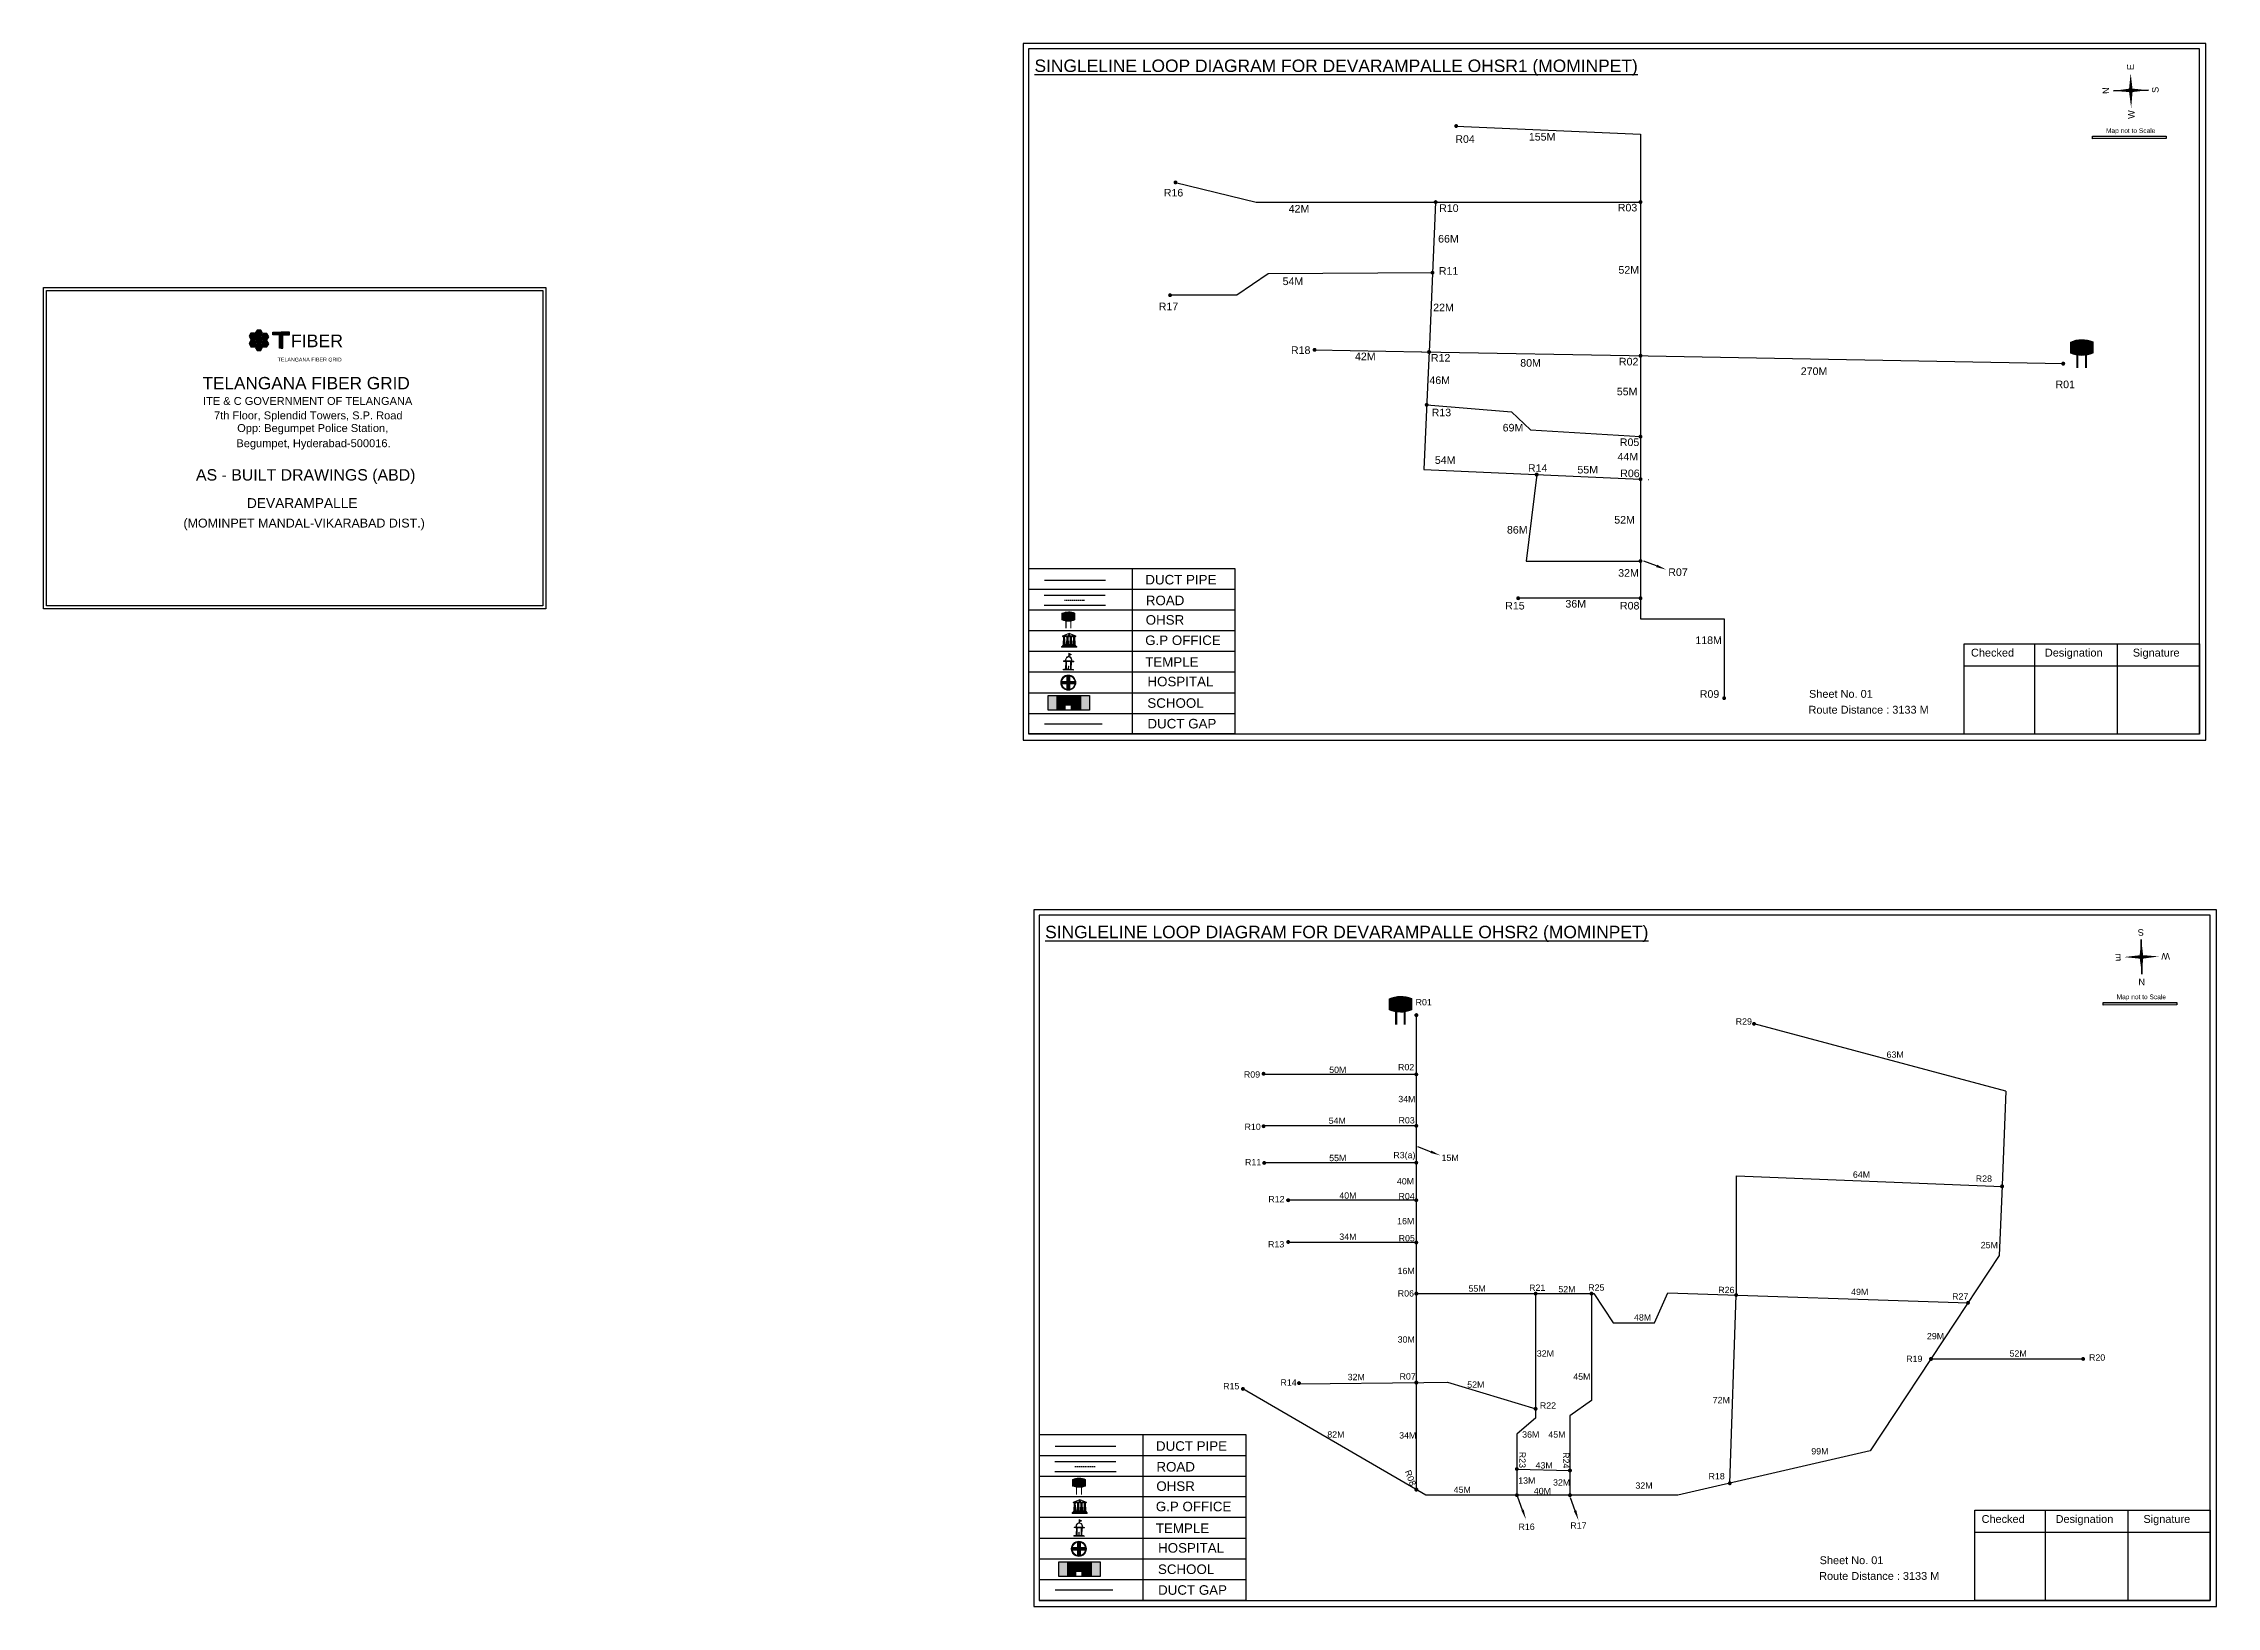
# Model space of a CAD drawing. Header units: inches. Extents: x 774 to 7852, y 198 to 1433.
# Drawn here: x 774 to 2492, y 198 to 1433 of the extents above; entities that cross this region are included whole.
import ezdxf
from ezdxf.enums import TextEntityAlignment as Align

# ---------------------------------------------------------------- set-up
doc = ezdxf.new("R2010")
doc.units = ezdxf.units.IN
doc.header["$MEASUREMENT"] = 0
doc.linetypes.add('DASHEDX2', pattern=[1.5, 1, -0.5])
for name, color, linetype in [('Asbuilt_title', 7, 'Continuous'), ('LANDMARK', 7, 'Continuous'), ('OHT', 7, 'Continuous'), ('pipe', 5, 'Continuous'), ('ROW', 5, 'Continuous')]:
    doc.layers.add(name, color=color, linetype=linetype)
doc.styles.add('200', font='swisse.ttf')
doc.styles.get("Standard").update_dxf_attribs({"font": 'arial.ttf'})

# ---------------------------------------------------------------- blocks, each defined once
blk = doc.blocks.new('OHT')
at = {"linetype": 'Continuous', "lineweight": 0, "true_color": 0x0ffffc}
blk.add_hatch(color=4, dxfattribs=at).paths.add_polyline_path([(0.012, 1), (0, 1, 0.101323), (-0.4, 0.916), (-0.4, 0.525, 0.194075), (0.399, 0.521), (0.399, 0.921, 0.097877)])
at = {"color": 4, "linetype": 'Continuous', "lineweight": 0, "true_color": 0x0ffffc, "flags": 128}
for points in [[(-0.4, 0.525), (-0.4, 0.916)], [(0.399, 0.521), (0.399, 0.921)]]:
    blk.add_lwpolyline(points, dxfattribs=at)
at = {"color": 4, "linetype": 'Continuous', "lineweight": 0, "true_color": 0x0ffffc, "const_width": 0.075, "flags": 128}
for points in [[(-0.15, 0), (-0.15, 0.475)], [(0.15, 0), (0.15, 0.473)]]:
    blk.add_lwpolyline(points, dxfattribs=at)
at = {"color": 4, "linetype": 'Continuous', "lineweight": 0, "true_color": 0x0ffffc}
for centre, radius, start, end in [((0.006, -0.019), 1.019, 67.31091, 113.47108), ((0.004, 1.513), 1.068, 247.76824, 291.70073)]:
    blk.add_arc(centre, radius, start, end, dxfattribs=at)
blk = doc.blocks.new('Government_Office')
at = {"linetype": 'Continuous', "lineweight": 0, "true_color": 0xff0000}
for points in [[(-0.5, 0.05), (0.5, 0.05), (0.5, 0), (-0.5, 0)], [(-0.45, 0.08), (-0.45, 0.12), (0.45, 0.12), (0.45, 0.08)], [(-0.4, 0.14), (-0.4, 0.18), (0.4, 0.18), (0.4, 0.14)]]:
    blk.add_hatch(color=1, dxfattribs=at).paths.add_polyline_path(points)
h = blk.add_hatch(color=1, dxfattribs=at)
h.paths.add_polyline_path([(0.44, 0.72), (0.45, 0.75), (0, 0.93), (-0.45, 0.75), (-0.44, 0.72)])
h.paths.add_polyline_path([(0.36, 0.75), (-0.36, 0.75), (0, 0.9)], flags=16)
h.paths.add_polyline_path([(0, 0.78, -1), (0, 0.87, -1)], flags=0)
h = blk.add_hatch(color=1, dxfattribs=at)
edge = h.paths.add_edge_path()
edge.add_line((-0.27, 0.2), (-0.3, 0.68))
edge.add_line((-0.3, 0.68), (-0.29, 0.68))
edge.add_arc((-0.28, 0.69), 0.0176, 225.304, 441.5659)
edge.add_line((-0.28, 0.7), (-0.39, 0.7))
edge.add_arc((-0.39, 0.69), 0.0176, 98.4341, 314.696)
edge.add_line((-0.38, 0.68), (-0.37, 0.68))
edge.add_line((-0.37, 0.68), (-0.4, 0.2))
edge.add_line((-0.4, 0.2), (-0.27, 0.2))
h = blk.add_hatch(color=1, dxfattribs=at)
edge = h.paths.add_edge_path()
edge.add_line((-0.05, 0.2), (-0.07, 0.68))
edge.add_line((-0.07, 0.68), (-0.07, 0.68))
edge.add_arc((-0.05, 0.69), 0.0176, 225.304, 441.5659)
edge.add_line((-0.05, 0.7), (-0.17, 0.7))
edge.add_arc((-0.17, 0.69), 0.0176, 98.4341, 314.696)
edge.add_line((-0.16, 0.68), (-0.15, 0.68))
edge.add_line((-0.15, 0.68), (-0.18, 0.2))
edge.add_line((-0.18, 0.2), (-0.05, 0.2))
h = blk.add_hatch(color=1, dxfattribs=at)
edge = h.paths.add_edge_path()
edge.add_arc((0, 0.83), 0.0467, 90, 270)
edge.add_arc((0, 0.83), 0.0467, 270, 450)
h = blk.add_hatch(color=1, dxfattribs=at)
edge = h.paths.add_edge_path()
edge.add_line((0.18, 0.2), (0.15, 0.68))
edge.add_line((0.15, 0.68), (0.16, 0.68))
edge.add_arc((0.17, 0.69), 0.0176, 225.304, 441.5659)
edge.add_line((0.17, 0.7), (0.05, 0.7))
edge.add_arc((0.05, 0.69), 0.0176, 98.4341, 314.696)
edge.add_line((0.07, 0.68), (0.07, 0.68))
edge.add_line((0.07, 0.68), (0.05, 0.2))
edge.add_line((0.05, 0.2), (0.18, 0.2))
h = blk.add_hatch(color=1, dxfattribs=at)
edge = h.paths.add_edge_path()
edge.add_line((0.4, 0.2), (0.37, 0.68))
edge.add_line((0.37, 0.68), (0.38, 0.68))
edge.add_arc((0.39, 0.69), 0.0176, 225.304, 441.5659)
edge.add_line((0.4, 0.7), (0.28, 0.7))
edge.add_arc((0.28, 0.69), 0.0176, 98.4341, 314.696)
edge.add_line((0.29, 0.68), (0.3, 0.68))
edge.add_line((0.3, 0.68), (0.27, 0.2))
edge.add_line((0.27, 0.2), (0.4, 0.2))
at = {"color": 1, "linetype": 'Continuous', "lineweight": 0, "true_color": 0xff0000, "flags": 128}
for points in [[(-0.5, 0.05), (0.5, 0.05), (0.5, 0), (-0.5, 0)], [(-0.45, 0.75), (-0.44, 0.72), (0.44, 0.72), (0.45, 0.75), (0, 0.93)], [(-0.45, 0.08), (-0.45, 0.12), (0.45, 0.12), (0.45, 0.08)], [(-0.4, 0.14), (-0.4, 0.18), (0.4, 0.18), (0.4, 0.14)], [(-0.36, 0.75), (0.36, 0.75), (0, 0.9)]]:
    blk.add_lwpolyline(points, close=True, dxfattribs=at)
for points in [[(-0.27, 0.2), (-0.3, 0.68), (-0.29, 0.68, 1.379694), (-0.28, 0.7), (-0.39, 0.7, 1.379694), (-0.38, 0.68), (-0.37, 0.68), (-0.4, 0.2)], [(-0.05, 0.2), (-0.07, 0.68), (-0.07, 0.68, 1.379694), (-0.05, 0.7), (-0.17, 0.7, 1.379694), (-0.16, 0.68), (-0.15, 0.68), (-0.18, 0.2)], [(0, 0.87, 1), (0, 0.78, 1)], [(0.18, 0.2), (0.15, 0.68), (0.16, 0.68, 1.379694), (0.17, 0.7), (0.05, 0.7, 1.379694), (0.07, 0.68), (0.07, 0.68), (0.05, 0.2)], [(0.4, 0.2), (0.37, 0.68), (0.38, 0.68, 1.379694), (0.4, 0.7), (0.28, 0.7, 1.379694), (0.29, 0.68), (0.3, 0.68), (0.27, 0.2)]]:
    blk.add_lwpolyline(points, format="xyb", close=True, dxfattribs=at)
blk = doc.blocks.new('Temple')
at = {"linetype": 'Continuous', "lineweight": 0, "true_color": 0xff0000}
h = blk.add_hatch(color=1, dxfattribs=at)
edge = h.paths.add_edge_path()
edge.add_line((0.17, 0.49), (0.22, 0.49))
edge.add_line((0.22, 0.49), (0.22, 0.5))
edge.add_line((0.22, 0.5), (0.31, 0.5))
edge.add_line((0.31, 0.5), (0.31, 0.53))
edge.add_line((0.31, 0.53), (0.26, 0.53))
edge.add_line((0.26, 0.53), (0.26, 0.54))
edge.add_line((0.26, 0.54), (0.2, 0.54))
edge.add_spline(control_points=[(0.2, 0.54), (0.2, 0.59), (0.19, 0.64), (0.14, 0.74), (0.09, 0.79), (0.03, 0.8), (0.02, 0.81), (0.01, 0.81)], knot_values=[4.712389, 4.712389, 4.712389, 4.712389, 5.278166, 5.278166, 6.117402, 6.117402, 6.223801, 6.223801, 6.223801, 6.223801], degree=3, periodic=0)
edge.add_line((0.01, 0.81), (0.01, 0.79))
edge.add_line((0.01, 0.79), (-0.01, 0.79))
edge.add_line((-0.01, 0.79), (-0.01, 0.81))
edge.add_spline(control_points=[(-0.01, 0.81), (-0.05, 0.8), (-0.1, 0.78), (-0.17, 0.7), (-0.2, 0.63), (-0.2, 0.55), (-0.2, 0.55), (-0.2, 0.54)], knot_values=[6.343965, 6.343965, 6.343965, 6.343965, 6.956638, 6.956638, 7.795874, 7.795874, 7.853982, 7.853982, 7.853982, 7.853982], degree=3, periodic=0)
edge.add_line((-0.2, 0.54), (-0.26, 0.54))
edge.add_line((-0.26, 0.54), (-0.26, 0.53))
edge.add_line((-0.26, 0.53), (-0.31, 0.53))
edge.add_line((-0.31, 0.53), (-0.31, 0.5))
edge.add_line((-0.31, 0.5), (-0.22, 0.5))
edge.add_line((-0.22, 0.5), (-0.22, 0.49))
edge.add_line((-0.22, 0.49), (-0.17, 0.49))
edge.add_line((-0.17, 0.49), (-0.17, 0.07))
edge.add_arc((-0.2, 0.07), 0.03, -90, 0, ccw=False)
edge.add_line((-0.2, 0.04), (-0.26, 0.04))
edge.add_line((-0.26, 0.04), (-0.26, 0.03))
edge.add_line((-0.26, 0.03), (-0.31, 0.03))
edge.add_line((-0.31, 0.03), (-0.31, 0))
edge.add_line((-0.31, 0), (0.31, 0))
edge.add_line((0.31, 0), (0.31, 0.03))
edge.add_line((0.31, 0.03), (0.26, 0.03))
edge.add_line((0.26, 0.03), (0.26, 0.04))
edge.add_line((0.26, 0.04), (0.2, 0.04))
edge.add_arc((0.2, 0.07), 0.03, 180, 270, ccw=False)
edge.add_line((0.17, 0.07), (0.17, 0.49))
h.paths.add_polyline_path([(0.12, 0.07, -0.414214), (0.1, 0.04), (0.05, 0.04), (0.05, 0.03), (-0.05, 0.03), (-0.05, 0.04), (-0.1, 0.04, -0.414214), (-0.12, 0.07), (-0.12, 0.5), (0.12, 0.5)], flags=16)
edge = h.paths.add_edge_path(flags=16)
edge.add_ellipse((0, 0.54), major_axis=(0, 0.242), ratio=0.722808, start_angle=270, end_angle=450, ccw=False)
edge.add_line((0.17, 0.54), (-0.17, 0.54))
h.paths.add_polyline_path([(0.01, 0.23), (0.01, 0.07), (-0.01, 0.07), (-0.01, 0.23)], flags=0)
at = {"linetype": 'Continuous', "lineweight": 0, "true_color": 0xe66000}
blk.add_hatch(color=32, dxfattribs=at).paths.add_polyline_path([(-0.01, 1), (0.15, 0.93), (0, 0.85)])
at = {"linetype": 'Continuous', "lineweight": 0, "true_color": 0xff0000}
h = blk.add_hatch(color=1, dxfattribs=at)
edge = h.paths.add_edge_path()
edge.add_line((0.01, 0.86), (0, 0.85))
edge.add_line((0, 0.85), (0, 0.93))
edge.add_line((0, 0.93), (-0.01, 0.93))
edge.add_line((-0.01, 0.93), (-0.01, 0.81))
edge.add_spline(control_points=[(-0.01, 0.81), (0, 0.81), (0, 0.81), (0.01, 0.81)], knot_values=[6.223801, 6.223801, 6.223801, 6.223801, 6.343965, 6.343965, 6.343965, 6.343965], degree=3, periodic=0)
edge.add_line((0.01, 0.81), (0.01, 0.86))
h = blk.add_hatch(color=1, dxfattribs=at)
edge = h.paths.add_edge_path()
edge.add_line((0.01, 0.79), (0.01, 0.81))
edge.add_spline(control_points=[(0.01, 0.81), (0, 0.81), (0, 0.81), (-0.01, 0.81)], knot_values=[6.223801, 6.223801, 6.223801, 6.223801, 6.343965, 6.343965, 6.343965, 6.343965], degree=3, periodic=0)
edge.add_line((-0.01, 0.81), (-0.01, 0.79))
edge.add_line((-0.01, 0.79), (0.01, 0.79))
at = {"color": 1, "linetype": 'Continuous', "lineweight": 0, "true_color": 0xff0000, "flags": 128}
blk.add_lwpolyline([(0.2, 0.54), (0.26, 0.54), (0.26, 0.53), (0.31, 0.53), (0.31, 0.5), (0.22, 0.5), (0.22, 0.49), (0.17, 0.49), (0.17, 0.07, 0.414214), (0.2, 0.04), (0.26, 0.04), (0.26, 0.03), (0.31, 0.03), (0.31, 0), (-0.31, 0), (-0.31, 0.03), (-0.26, 0.03), (-0.26, 0.04), (-0.2, 0.04, 0.414214), (-0.17, 0.07), (-0.17, 0.49), (-0.22, 0.49), (-0.22, 0.5), (-0.31, 0.5), (-0.31, 0.53), (-0.26, 0.53), (-0.26, 0.54), (-0.2, 0.54)], format="xyb", dxfattribs=at)
blk.add_lwpolyline([(-0.17, 0.54), (0.17, 0.54)], dxfattribs=at)
blk.add_lwpolyline([(0.12, 0.5), (0.12, 0.07, -0.414214), (0.1, 0.04), (0.05, 0.04), (0.05, 0.03), (-0.05, 0.03), (-0.05, 0.04), (-0.1, 0.04, -0.414214), (-0.12, 0.07), (-0.12, 0.5)], format="xyb", close=True, dxfattribs=at)
at = {"color": 32, "linetype": 'Continuous', "lineweight": 0, "true_color": 0xe66000, "flags": 128}
blk.add_lwpolyline([(-0.01, 1), (0.15, 0.93), (0, 0.85), (-0.01, 1)], dxfattribs=at)
at = {"color": 1, "linetype": 'Continuous', "lineweight": 0, "true_color": 0xff0000, "flags": 128}
for points in [[(0.01, 0.93), (-0.01, 0.93), (-0.01, 0.79), (0.01, 0.79)], [(0.01, 0.23), (-0.01, 0.23), (-0.01, 0.07), (0.01, 0.07)]]:
    blk.add_lwpolyline(points, close=True, dxfattribs=at)
at = {"color": 1, "linetype": 'Continuous', "lineweight": 0, "true_color": 0xff0000}
blk.add_ellipse((0, 0.54), major_axis=(0, 0.242), ratio=0.722808, start_param=4.712389, end_param=7.853982, dxfattribs=at)
blk.add_open_spline([(0.2, 0.54), (0.2, 0.59), (0.19, 0.64), (0.14, 0.74), (0.09, 0.79), (-0.02, 0.82), (-0.08, 0.79), (-0.17, 0.7), (-0.2, 0.63), (-0.2, 0.55), (-0.2, 0.55), (-0.2, 0.54)], degree=3, knots=[4.712389, 4.712389, 4.712389, 4.712389, 5.278166, 5.278166, 6.117402, 6.117402, 6.956638, 6.956638, 7.795874, 7.795874, 7.853982, 7.853982, 7.853982, 7.853982], dxfattribs=at)
blk = doc.blocks.new('*U34')
at = {"color": 0, "linetype": 'DASHEDX2', "transparency": 16777216}
blk.add_line((-8.2, 0), (8, 0), dxfattribs=at)
blk = doc.blocks.new('Hospital')
at = {"linetype": 'Continuous', "lineweight": 0, "true_color": 0x000000}
h = blk.add_hatch(color=18, dxfattribs=at)
h.paths.add_polyline_path([(-0.5, 0, 1), (0.5, 0, 1)])
h.paths.add_polyline_path([(0.45, 0, -1), (-0.45, 0, -1)], flags=16)
at = {"linetype": 'Continuous', "true_color": 0xff0000}
blk.add_hatch(color=1, dxfattribs=at).paths.add_polyline_path([(-0.39, 0.08), (-0.08, 0.08), (-0.08, 0.39), (0.08, 0.39), (0.08, 0.08), (0.39, 0.08), (0.39, -0.08), (0.08, -0.08), (0.08, -0.39), (-0.08, -0.39), (-0.08, -0.08), (-0.39, -0.08)])
at = {"color": 1, "linetype": 'Continuous', "true_color": 0xff0000, "flags": 128}
blk.add_lwpolyline([(-0.39, 0.08), (-0.08, 0.08), (-0.08, 0.39), (0.08, 0.39), (0.08, 0.08), (0.39, 0.08), (0.39, -0.08), (0.08, -0.08), (0.08, -0.39), (-0.08, -0.39), (-0.08, -0.08), (-0.39, -0.08)], close=True, dxfattribs=at)
at = {"color": 18, "linetype": 'Continuous', "lineweight": 0, "true_color": 0x000000}
for radius in [0.5, 0.446]:
    blk.add_circle((0, 0), radius, dxfattribs=at)
blk = doc.blocks.new('*U35')
at = {"color": 0, "linetype": 'DASHEDX2', "transparency": 16777216}
blk.add_line((-8.2, 0), (8, 0), dxfattribs=at)

msp = doc.modelspace()

# ---------------------------------------------------------------- hatches: boundary and pattern name
at = {"ltscale": 0.5}
h = msp.add_hatch(color=5, dxfattribs=at)
h.dxf.hatch_style = 1
h.paths.add_polyline_path([(1892.5, 1368.1, 1), (1889.4, 1368.1, 1)])
at = {"true_color": 0x0093dd}
h = msp.add_hatch(color=142, dxfattribs=at)
h.dxf.hatch_style = 1
h.paths.add_polyline_path([(2393.8, 1360), (2393.8, 1358), (2452.1, 1358.2), (2452.1, 1360.1)])
at = {"ltscale": 0.5}
h = msp.add_hatch(color=5, dxfattribs=at)
h.dxf.hatch_style = 1
h.paths.add_polyline_path([(1670.7, 1323.5, 1), (1667.6, 1323.5, 1)])
h = msp.add_hatch(color=5, dxfattribs=at)
h.dxf.hatch_style = 1
h.paths.add_polyline_path([(1876.3, 1308, 1), (1873.2, 1308, 1)])
h = msp.add_hatch(color=5, dxfattribs=at)
h.dxf.hatch_style = 1
h.paths.add_polyline_path([(2038.2, 1308, 1), (2035.1, 1308, 1)])
h = msp.add_hatch(color=5, dxfattribs=at)
h.dxf.hatch_style = 1
h.paths.add_polyline_path([(1873.8, 1252.2, 1), (1870.7, 1252.2, 1)])
h = msp.add_hatch(color=5, dxfattribs=at)
h.dxf.hatch_style = 1
h.paths.add_polyline_path([(1666.4, 1234.4, 1), (1663.3, 1234.4, 1)])
h = msp.add_hatch(color=256)
h.set_gradient(color1=(102, 0, 204), color2=(102, 0, 204), tint=1)
h.paths.add_polyline_path([(946.2, 1196.4), (947.6, 1198.8), (946.2, 1201.3), (943.3, 1201.3), (941.9, 1198.9), (943.3, 1196.4)])
h.paths.add_polyline_path([(946.2, 1201.9), (947.6, 1204.3), (946.2, 1206.8), (943.3, 1206.8), (941.9, 1204.4), (943.3, 1201.9)])
h.paths.add_polyline_path([(937, 1201.9), (938.4, 1199.4), (941.3, 1199.4), (942.8, 1201.9), (941.3, 1204.4), (938.5, 1204.4)])
h.paths.add_polyline_path([(938.4, 1193.7), (941.3, 1193.7), (942.8, 1196.2), (941.3, 1198.7), (938.5, 1198.7), (937, 1196.2)])
h.paths.add_polyline_path([(941.9, 1193.3), (943.4, 1190.8), (946.2, 1190.8), (947.7, 1193.3), (946.3, 1195.8), (943.4, 1195.8)])
h.paths.add_polyline_path([(948.2, 1193.5), (951.1, 1193.5), (952.5, 1196), (951.1, 1198.5), (948.2, 1198.5), (946.8, 1196)])
h.paths.add_polyline_path([(951.1, 1204.1), (948.2, 1204.1), (946.8, 1201.6), (948.2, 1199.1), (951.1, 1199.1), (952.5, 1201.6)])
h = msp.add_hatch(color=256)
h.set_gradient(color1=(102, 0, 204), color2=(102, 0, 204), tint=1)
h.paths.add_polyline_path([(963.6, 1203.1), (968.9, 1203.1), (968.9, 1205.2), (962.3, 1205.2), (955.7, 1205.2), (955.7, 1203.1), (961, 1203.1), (961, 1192.6), (962.3, 1192.6), (963.6, 1192.6)])
h = msp.add_hatch(color=5, dxfattribs=at)
h.dxf.hatch_style = 1
h.paths.add_polyline_path([(1780.6, 1191.2, 1), (1777.5, 1191.2, 1)])
h = msp.add_hatch(color=5, dxfattribs=at)
h.dxf.hatch_style = 1
h.paths.add_polyline_path([(1871.1, 1189.5, 1), (1867.9, 1189.5, 1)])
h = msp.add_hatch(color=5, dxfattribs=at)
h.dxf.hatch_style = 1
h.paths.add_polyline_path([(2038.2, 1186.5, 1), (2035.1, 1186.5, 1)])
h = msp.add_hatch(color=5, dxfattribs=at)
h.dxf.hatch_style = 1
h.paths.add_polyline_path([(2372.3, 1180.3, 1), (2369.1, 1180.3, 1)])
h = msp.add_hatch(color=5, dxfattribs=at)
h.dxf.hatch_style = 1
h.paths.add_polyline_path([(1869.2, 1147.8, 1), (1866.1, 1147.8, 1)])
h = msp.add_hatch(color=5, dxfattribs=at)
h.dxf.hatch_style = 1
h.paths.add_polyline_path([(2038.2, 1122.6, 1), (2035.1, 1122.6, 1)])
h = msp.add_hatch(color=5, dxfattribs=at)
h.dxf.hatch_style = 1
h.paths.add_polyline_path([(1956.2, 1092.6, 1), (1953, 1092.6, 1)])
h = msp.add_hatch(color=5, dxfattribs=at)
h.dxf.hatch_style = 1
h.paths.add_polyline_path([(2038.2, 1089, 1), (2035.1, 1089, 1)])
h = msp.add_hatch(color=5, dxfattribs=at)
h.dxf.hatch_style = 1
h.paths.add_polyline_path([(2038.2, 1024.3, 1), (2035.1, 1024.3, 1)])
h = msp.add_hatch(color=5, dxfattribs=at)
h.dxf.hatch_style = 1
h.paths.add_polyline_path([(1941.5, 994.9, 1), (1938.4, 994.9, 1)])
h = msp.add_hatch(color=5, dxfattribs=at)
h.dxf.hatch_style = 1
h.paths.add_polyline_path([(2038.2, 994.9, 1), (2035.1, 994.9, 1)])
at = {"true_color": 0xc8c92d}
h = msp.add_hatch(color=52, dxfattribs=at)
h.dxf.hatch_style = 1
h.paths.add_polyline_path([(1575, 918), (1568.6, 918), (1568.6, 906.4), (1575, 906.4)])
h.paths.add_polyline_path([(1601.1, 918), (1594.6, 918), (1594.6, 906.4), (1601.1, 906.4)])
at = {"true_color": 0x293189}
h = msp.add_hatch(color=177, dxfattribs=at)
h.dxf.hatch_style = 1
h.paths.add_polyline_path([(1594.6, 918), (1575, 918), (1575, 906.4), (1582.4, 906.4), (1582.4, 910.2), (1586.4, 910.2), (1586.4, 906.4), (1594.6, 906.4)])
h.paths.add_polyline_path([(1577.8, 915.4), (1576.4, 915.4), (1576.4, 916.7), (1577.8, 916.7)], flags=16)
h.paths.add_polyline_path([(1591.4, 915.4), (1591.4, 916.7), (1592.8, 916.7), (1592.8, 915.4)], flags=16)
at = {"ltscale": 0.5}
h = msp.add_hatch(color=5, dxfattribs=at)
h.dxf.hatch_style = 1
h.paths.add_polyline_path([(2104.3, 915.9, 1), (2101.2, 915.9, 1)])
at = {"true_color": 0x0093dd}
h = msp.add_hatch(color=142, dxfattribs=at)
h.dxf.hatch_style = 1
h.paths.add_polyline_path([(2402.2, 675.3), (2402.2, 673.4), (2460.5, 673.5), (2460.5, 675.5)])
at = {"ltscale": 0.5}
h = msp.add_hatch(color=5, dxfattribs=at)
h.dxf.hatch_style = 1
h.paths.add_polyline_path([(1861.1, 665.4, 1), (1857.9, 665.4, 1)])
h = msp.add_hatch(color=5, dxfattribs=at)
h.dxf.hatch_style = 1
h.paths.add_polyline_path([(2127.9, 658.5, 1), (2124.8, 658.5, 1)])
h = msp.add_hatch(color=5, dxfattribs=at)
h.dxf.hatch_style = 1
h.paths.add_polyline_path([(1740.3, 619.1, 1), (1737.2, 619.1, 1)])
h = msp.add_hatch(color=5, dxfattribs=at)
h.dxf.hatch_style = 1
h.paths.add_polyline_path([(1861, 618.6, 1), (1857.9, 618.6, 1)])
h = msp.add_hatch(color=5, dxfattribs=at)
h.dxf.hatch_style = 1
h.paths.add_polyline_path([(1740.3, 577.6, 1), (1737.2, 577.6, 1)])
h = msp.add_hatch(color=5, dxfattribs=at)
h.dxf.hatch_style = 1
h.paths.add_polyline_path([(1861, 577.9, 1), (1857.9, 577.9, 1)])
h = msp.add_hatch(color=5, dxfattribs=at)
h.dxf.hatch_style = 1
h.paths.add_polyline_path([(1740.8, 548.6, 1), (1737.7, 548.6, 1)])
h = msp.add_hatch(color=5, dxfattribs=at)
h.dxf.hatch_style = 1
h.paths.add_polyline_path([(1861, 548.8, 1), (1857.9, 548.8, 1)])
h = msp.add_hatch(color=5, dxfattribs=at)
h.dxf.hatch_style = 1
h.paths.add_polyline_path([(1759.8, 519.1, 1), (1756.7, 519.1, 1)])
h = msp.add_hatch(color=5, dxfattribs=at)
h.dxf.hatch_style = 1
h.paths.add_polyline_path([(1861, 519.1, 1), (1857.9, 519.1, 1)])
h = msp.add_hatch(color=5, dxfattribs=at)
h.dxf.hatch_style = 1
h.paths.add_polyline_path([(2324, 530.1, 1), (2320.8, 530.1, 1)])
h = msp.add_hatch(color=5, dxfattribs=at)
h.dxf.hatch_style = 1
h.paths.add_polyline_path([(1759.8, 486.1, 1), (1756.7, 486.1, 1)])
h = msp.add_hatch(color=5, dxfattribs=at)
h.dxf.hatch_style = 1
h.paths.add_polyline_path([(1861, 485.7, 1), (1857.9, 485.7, 1)])
h = msp.add_hatch(color=5, dxfattribs=at)
h.dxf.hatch_style = 1
h.paths.add_polyline_path([(1861.1, 445.3, 1), (1857.9, 445.3, 1)])
h = msp.add_hatch(color=5, dxfattribs=at)
h.dxf.hatch_style = 1
h.paths.add_polyline_path([(1955.3, 445.3, 1), (1952.2, 445.3, 1)])
h = msp.add_hatch(color=5, dxfattribs=at)
h.dxf.hatch_style = 1
h.paths.add_polyline_path([(1999.5, 445.3, 1), (1996.4, 445.3, 1)])
h = msp.add_hatch(color=5, dxfattribs=at)
h.dxf.hatch_style = 1
h.paths.add_polyline_path([(2113.8, 444.2, 1), (2110.7, 444.2, 1)])
h = msp.add_hatch(color=5, dxfattribs=at)
h.dxf.hatch_style = 1
h.paths.add_polyline_path([(2297, 438, 1), (2293.9, 438, 1)])
h = msp.add_hatch(color=5, dxfattribs=at)
h.dxf.hatch_style = 1
h.paths.add_polyline_path([(2267.8, 393.7, 1), (2264.6, 393.7, 1)])
h = msp.add_hatch(color=5, dxfattribs=at)
h.dxf.hatch_style = 1
h.paths.add_polyline_path([(2388, 393.7, 1), (2384.9, 393.7, 1)])
h = msp.add_hatch(color=5, dxfattribs=at)
h.dxf.hatch_style = 1
h.paths.add_polyline_path([(1724, 370, 1), (1720.9, 370, 1)])
h = msp.add_hatch(color=5, dxfattribs=at)
h.dxf.hatch_style = 1
h.paths.add_polyline_path([(1768.3, 374.6, 1), (1765.2, 374.6, 1)])
h = msp.add_hatch(color=5, dxfattribs=at)
h.dxf.hatch_style = 1
h.paths.add_polyline_path([(1861.1, 375, 1), (1857.9, 375, 1)])
h = msp.add_hatch(color=5, dxfattribs=at)
h.dxf.hatch_style = 1
h.paths.add_polyline_path([(1955.3, 354.3, 1), (1952.2, 354.3, 1)])
h = msp.add_hatch(color=5, dxfattribs=at)
h.dxf.hatch_style = 1
h.paths.add_polyline_path([(1940.5, 306.7, 1), (1937.4, 306.7, 1)])
h = msp.add_hatch(color=5, dxfattribs=at)
h.dxf.hatch_style = 1
h.paths.add_polyline_path([(1982.5, 305.5, 1), (1979.3, 305.5, 1)])
h = msp.add_hatch(color=5, dxfattribs=at)
h.dxf.hatch_style = 1
h.paths.add_polyline_path([(2108.7, 295.4, 1), (2105.6, 295.4, 1)])
h = msp.add_hatch(color=5, dxfattribs=at)
h.dxf.hatch_style = 1
h.paths.add_polyline_path([(1861.1, 290.4, 1), (1857.9, 290.4, 1)])
h = msp.add_hatch(color=5, dxfattribs=at)
h.dxf.hatch_style = 1
h.paths.add_polyline_path([(1940.5, 286, 1), (1937.4, 286, 1)])
h = msp.add_hatch(color=5, dxfattribs=at)
h.dxf.hatch_style = 1
h.paths.add_polyline_path([(1982.5, 286, 1), (1979.3, 286, 1)])
at = {"true_color": 0xc8c92d}
h = msp.add_hatch(color=52, dxfattribs=at)
h.dxf.hatch_style = 1
h.paths.add_polyline_path([(1583.4, 233.4), (1577, 233.4), (1577, 221.7), (1583.4, 221.7)])
h.paths.add_polyline_path([(1609.5, 233.4), (1603.1, 233.4), (1603.1, 221.7), (1609.5, 221.7)])
at = {"true_color": 0x293189}
h = msp.add_hatch(color=177, dxfattribs=at)
h.dxf.hatch_style = 1
h.paths.add_polyline_path([(1603.1, 233.4), (1583.4, 233.4), (1583.4, 221.7), (1590.8, 221.7), (1590.8, 225.5), (1594.8, 225.5), (1594.8, 221.7), (1603.1, 221.7)])
h.paths.add_polyline_path([(1586.2, 230.8), (1584.8, 230.8), (1584.8, 232.1), (1586.2, 232.1)], flags=16)
h.paths.add_polyline_path([(1599.8, 230.8), (1599.8, 232.1), (1601.2, 232.1), (1601.2, 230.8)], flags=16)

# ---------------------------------------------------------------- linework, layer by layer
for p, q in [((2438, 1396.4), (2410.4, 1395.9)), ((2410.4, 1395.9), (2438, 1396.4)), ((2438, 1396.4), (2410.4, 1395.9)), ((2424.2, 1396.2), (2438, 1396.4)), ((955.7, 1203.1), (955.7, 1205.2)), ((955.7, 1205.2), (962.3, 1205.2)), ((961, 1203.1), (955.7, 1203.1)), ((961, 1192.6), (961, 1203.1)), ((968.9, 1205.2), (962.3, 1205.2)), ((963.6, 1192.6), (963.6, 1203.1)), ((963.6, 1203.1), (968.9, 1203.1)), ((968.9, 1203.1), (968.9, 1205.2)), ((962.3, 1192.6), (961, 1192.6)), ((963.6, 1192.6), (962.3, 1192.6)), ((962.3, 1192.6), (963.6, 1192.6)), ((1553.1, 1018.2), (1553.1, 888.8)), ((1634.8, 1018.2), (1634.8, 887.6)), ((2049.3, 1020.4), (2039.2, 1024.3)), ((1716.4, 1001.9), (1553.1, 1001.9)), ((1565.4, 997.4), (1613.6, 997.4)), ((1716.4, 985.5), (1553.1, 985.5)), ((1565.4, 989.5), (1613.8, 989.5)), ((1716.4, 969.2), (1553.1, 969.2)), ((1716.4, 952.9), (1553.1, 952.9)), ((1716.4, 936.5), (1553.1, 936.5)), ((1553.1, 920.2), (1716.4, 920.2)), ((1553.1, 903.9), (1716.4, 903.9)), ((1553.1, 888.8), (1553.1, 887.6)), ((1553.1, 888.6), (1553.1, 887.6)), ((1716.4, 887.6), (1553.1, 887.6)), ((2432.4, 725.3), (2432.9, 697.7)), ((2432.9, 697.7), (2432.4, 725.3)), ((2432.4, 725.3), (2432.9, 697.7)), ((2432.6, 711.5), (2432.4, 725.3)), ((1870.8, 557.4), (1860.7, 561.3)), ((1561.5, 333.6), (1561.5, 204.2)), ((1643.2, 333.6), (1643.2, 202.9)), ((1724.9, 317.2), (1561.5, 317.2)), ((1573.8, 312.7), (1622, 312.7)), ((1724.9, 300.9), (1561.5, 300.9)), ((1573.8, 304.8), (1622.2, 304.8)), ((1724.9, 284.6), (1561.5, 284.6)), ((1943.4, 274.2), (1939.7, 284.4)), ((1984.9, 273.7), (1981.2, 283.9)), ((1724.9, 268.3), (1561.5, 268.3)), ((1724.9, 251.9), (1561.5, 251.9)), ((1561.5, 235.6), (1724.9, 235.6)), ((1561.5, 219.3), (1724.9, 219.3)), ((1561.5, 204.2), (1561.5, 202.9)), ((1561.5, 204), (1561.5, 202.9)), ((1724.9, 202.9), (1561.5, 202.9))]:
    msp.add_line(p, q)
at = {"color": 1}
for p, q in [((2410.4, 1395.9), (2424.2, 1396.2)), ((2432.9, 697.7), (2432.6, 711.5))]:
    msp.add_line(p, q, dxfattribs=at)
at = {"color": 242, "true_color": 0xcd2027}
for p, q in [((2348.1, 958.8), (2348.1, 887.5)), ((2413.4, 958.8), (2413.4, 887.5)), ((2292.4, 941.5), (2478.5, 941.5)), ((2356.5, 274.2), (2356.5, 202.9)), ((2421.8, 274.2), (2421.8, 202.9)), ((2300.8, 256.9), (2486.9, 256.9))]:
    msp.add_line(p, q, dxfattribs=at)
at = {"color": 5}
msp.add_line((1938.9, 306.5), (1980.9, 305.4), dxfattribs=at)
for points in [[(1548.8, 1433.3), (1548.8, 882.6), (2483.5, 882.6), (2483.5, 1433.3)], [(1553.1, 1429.1), (1553.1, 887.6), (2478.5, 887.6), (2478.5, 1429.1)], [(938.4, 1199.4), (941.3, 1199.4), (942.8, 1201.9), (941.3, 1204.4), (938.5, 1204.4), (937, 1201.9)], [(943.3, 1201.9), (946.2, 1201.9), (947.6, 1204.3), (946.2, 1206.8), (943.3, 1206.8), (941.9, 1204.4)], [(948.2, 1199.1), (951.1, 1199.1), (952.5, 1201.6), (951.1, 1204.1), (948.2, 1204.1), (946.8, 1201.6)], [(938.4, 1193.7), (941.3, 1193.7), (942.8, 1196.2), (941.3, 1198.7), (938.5, 1198.7), (937, 1196.2)], [(943.3, 1196.4), (946.2, 1196.4), (947.6, 1198.8), (946.2, 1201.3), (943.3, 1201.3), (941.9, 1198.9)], [(943.4, 1190.8), (946.2, 1190.8), (947.7, 1193.3), (946.3, 1195.8), (943.4, 1195.8), (941.9, 1193.3)], [(948.2, 1193.5), (951.1, 1193.5), (952.5, 1196), (951.1, 1198.5), (948.2, 1198.5), (946.8, 1196)], [(1601.2, 918), (1601.2, 906.4), (1568.6, 906.4), (1568.6, 918)], [(1577.8, 916.7), (1577.8, 915.4), (1576.4, 915.4), (1576.4, 916.7)], [(1591.4, 915.4), (1591.4, 916.7), (1592.8, 916.7), (1592.8, 915.4)], [(1557.2, 748.7), (1557.2, 198), (2491.9, 198), (2491.9, 748.7)], [(1561.5, 744.5), (1561.5, 202.9), (2486.9, 202.9), (2486.9, 744.5)], [(1609.6, 233.4), (1609.6, 221.7), (1577, 221.7), (1577, 233.4)], [(1586.2, 232.1), (1586.2, 230.8), (1584.8, 230.8), (1584.8, 232.1)], [(1599.8, 230.8), (1599.8, 232.1), (1601.2, 232.1), (1601.2, 230.8)]]:
    msp.add_lwpolyline(points, close=True)
at = {"color": 142, "true_color": 0x0093dd}
for points in [[(2452.1, 1358.2), (2393.8, 1358), (2393.8, 1360), (2452.1, 1360.1), (2452.1, 1358.2)], [(2460.5, 673.5), (2402.2, 673.4), (2402.2, 675.3), (2460.5, 675.5), (2460.5, 673.5)]]:
    msp.add_lwpolyline(points, dxfattribs=at)
for points in [[(1716.4, 887.6), (1716.4, 1018.2), (1553.1, 1018.2)], [(1581, 906.4), (1581, 910.7), (1587.8, 910.7), (1587.8, 906.4)], [(1724.9, 202.9), (1724.9, 333.6), (1561.5, 333.6)], [(1589.4, 221.7), (1589.4, 226), (1596.2, 226), (1596.2, 221.7)]]:
    msp.add_lwpolyline(points)
at = {"color": 242, "true_color": 0xcd2027}
for points in [[(2478.5, 887.5), (2292.4, 887.5), (2292.4, 958.8), (2478.5, 958.8)], [(2486.9, 202.9), (2300.8, 202.9), (2300.8, 274.2), (2486.9, 274.2)]]:
    msp.add_lwpolyline(points, close=True, dxfattribs=at)
for points in [[(2425.6, 1396.2), (2422.6, 1396.2), (2424, 1410)], [(2425.6, 1396.2), (2422.6, 1396.2), (2424, 1410)], [(2425.6, 1396.2), (2422.6, 1396.2), (2424.4, 1382.4)], [(2425.6, 1396.2), (2422.6, 1396.2), (2424.4, 1382.4)], [(2424.2, 1394.8), (2424.2, 1397.8), (2438, 1396.4)], [(2424.2, 1394.8), (2424.2, 1397.8), (2438, 1396.4)], [(2049.7, 1021.4), (2049, 1019.5), (2057, 1017.5)], [(2434, 711.6), (2431, 711.5), (2432.4, 725.3)], [(2434, 711.6), (2431, 711.5), (2432.4, 725.3)], [(2432.6, 712.9), (2432.6, 709.9), (2418.8, 711.3)], [(2432.6, 712.9), (2432.6, 709.9), (2418.8, 711.3)], [(2432.6, 712.9), (2432.6, 709.9), (2446.4, 711.8)], [(2432.6, 712.9), (2432.6, 709.9), (2446.4, 711.8)], [(1871.2, 558.4), (1870.5, 556.5), (1878.5, 554.5)], [(1944.3, 274.6), (1942.5, 273.9), (1946.2, 266.5)], [(1985.9, 274.1), (1984, 273.4), (1987.7, 266)]]:
    msp.add_solid(points)
at = {"color": 1}
for points in [[(2424.2, 1394.8), (2424.2, 1397.8), (2410.4, 1395.9)], [(2424.2, 1394.8), (2424.2, 1397.8), (2410.4, 1395.9)], [(2434, 711.6), (2431, 711.5), (2432.9, 697.7)], [(2434, 711.6), (2431, 711.5), (2432.9, 697.7)]]:
    msp.add_solid(points, dxfattribs=at)
at = {"layer": 'Asbuilt_title'}
for points in [[(774.5, 986.5), (774.5, 1240.6), (1171.6, 1240.6), (1171.6, 986.5)], [(777, 989), (777, 1238.1), (1169.1, 1238.1), (1169.1, 989)]]:
    msp.add_lwpolyline(points, close=True, dxfattribs=at)
at = {"layer": 'OHT', "color": 5}
for p, q in [((1565.6, 1009.3), (1613.7, 1009.3)), ((1574, 324.7), (1622.1, 324.7))]:
    msp.add_line(p, q, dxfattribs=at)
at = {"layer": 'OHT', "color": 1}
for p, q in [((1565.6, 895.7), (1611.3, 895.7)), ((1574, 211.1), (1619.7, 211.1))]:
    msp.add_line(p, q, dxfattribs=at)
at = {"layer": 'pipe'}
for p, q in [((1891, 1368.1), (2036.7, 1361.7)), ((2036.7, 1361.7), (2036.7, 1322)), ((1669.1, 1323.5), (1733, 1308)), ((1733, 1308), (1861, 1308)), ((1860.7, 1308), (2036.7, 1308)), ((1874.7, 1308), (1869.8, 1195.5)), ((2036.7, 1322), (2036.7, 1192.5)), ((1742.4, 1251.2), (1717.6, 1234.4)), ((1872.3, 1252.2), (1742.4, 1251.2)), ((1717.6, 1234.4), (1664.9, 1234.4)), ((1779, 1191.2), (1863.5, 1189.6)), ((1863.7, 1189.6), (2042.6, 1186.4)), ((1869.8, 1195.4), (1868.3, 1162.1)), ((2036.7, 1192.4), (2036.7, 1162.4)), ((2042.7, 1186.4), (2370.6, 1180.3)), ((1868.3, 1161.8), (1865.4, 1096.6)), ((2036.7, 1162.4), (2036.7, 1128.6)), ((1867.7, 1147.8), (1934.8, 1142.1)), ((1934.8, 1142.1), (1949.8, 1128)), ((1949.8, 1128), (2036.7, 1122.6)), ((2036.7, 1128.3), (2036.7, 1082.7)), ((1865.4, 1096.6), (2036.7, 1089)), ((1954.6, 1092.6), (1946.4, 1024.3)), ((2036.7, 1083), (2036.7, 1038.3)), ((2042.7, 1088.7), (2042.9, 1088.7)), ((2036.7, 1038.3), (2036.7, 978.6)), ((1946.4, 1024.3), (2036.7, 1024.3)), ((2036.7, 994.9), (1940, 994.9)), ((2036.7, 978.6), (2102.7, 978.6)), ((2102.7, 978.6), (2102.7, 914.9)), ((1859.5, 594.9), (1859.5, 665.4)), ((2325.4, 605.4), (2126.4, 658.5)), ((1859.5, 618.6), (1738.7, 618.6)), ((2325.4, 605.4), (2322.2, 524.1)), ((1859.5, 550.8), (1859.5, 594.9)), ((1859.5, 577.9), (1738.7, 577.9)), ((1859.5, 508.1), (1859.5, 550.8)), ((1859.5, 548.8), (1738.7, 548.8)), ((2112.4, 444.2), (2112.4, 538.5)), ((2112.4, 538.5), (2322.4, 530.1)), ((1859.5, 519.1), (1756.7, 519.1)), ((2322.2, 524.1), (2320.2, 475.4)), ((1859.5, 480.7), (1859.5, 508.1)), ((1859.5, 485.7), (1759.5, 485.7)), ((1859.5, 431.3), (1859.5, 480.7)), ((2320.2, 475.4), (2285.3, 422.7)), ((1859.5, 445.3), (1999.8, 445.3)), ((1859.5, 375), (1859.5, 431.3)), ((1953.8, 347.1), (1953.8, 445.3)), ((1997.9, 445.3), (1997.9, 360.9)), ((1999.8, 445.3), (2015.1, 422.3)), ((2047.6, 422.3), (2058.3, 446)), ((2058.3, 446), (2295.5, 438)), ((2107.2, 295.4), (2112.2, 444.2)), ((2015.1, 422.3), (2047.6, 422.3)), ((2285.3, 422.7), (2218.1, 321)), ((2266.2, 393.7), (2386.4, 393.7)), ((1867.1, 286), (1722.4, 370)), ((1766.7, 374.1), (1865.5, 375)), ((1859.5, 290.4), (1859.5, 375)), ((1865.5, 375), (1884.1, 375.2)), ((1884.1, 375.2), (1953.8, 354.3)), ((1997.9, 360.9), (1980.9, 348.6)), ((1953.8, 347.1), (1938.9, 334.2)), ((1980.9, 348.6), (1980.9, 286)), ((1938.9, 334.2), (1938.9, 286)), ((2218.1, 321), (2066.1, 286)), ((1924.9, 286), (1867.1, 286)), ((1994.9, 286), (1924.9, 286)), ((2066.1, 286), (1994.9, 286))]:
    msp.add_line(p, q, dxfattribs=at)

# ---------------------------------------------------------------- block references
at = {"linetype": 'DASHEDX2'}
for name, p in [('*U34', (1589.5, 993.4)), ('*U35', (1597.9, 308.8))]:
    msp.add_blockref(name, p, dxfattribs=at)
at = {"layer": 'LANDMARK'}
for name, p, xscale, yscale, zscale in [('Government_Office', (1585.1, 956.2), 11.88720511909492, 11.88720511909492, 11.88720511909492), ('Hospital', (1584.4, 928.2), 11.98860615148842, 11.98860615148842, 11.98860615148842), ('Government_Office', (1593.5, 271.6), 11.88720511909492, 11.88720511909492, 11.88720511909492), ('Hospital', (1592.8, 243.6), 11.98860615148842, 11.98860615148842, 11.98860615148842)]:
    msp.add_blockref(name, p, dxfattribs=dict(at, xscale=xscale, yscale=yscale, zscale=zscale))
at = {"layer": 'LANDMARK', "xscale": 13.25575162515788, "yscale": 13.25575162515788, "zscale": 13.25575162515788, "rotation": 358.3713438591284}
for p in [(1584.5, 938.2), (1592.9, 253.6)]:
    msp.add_blockref('Temple', p, dxfattribs=at)
at = {"layer": 'OHT'}
for p, xscale, yscale, zscale in [((2385.3, 1176.8), 22.41341502807723, 22.41341502807723, 22.41341502807723), ((1584.5, 971), 13.07449209971172, 13.07449209971172, 13.07449209971172), ((1846.9, 657.8), 22.41341502807723, 22.41341502807723, 22.41341502807723), ((1592.9, 286.4), 13.07449209971172, 13.07449209971172, 13.07449209971172)]:
    msp.add_blockref('OHT', p, dxfattribs=dict(at, xscale=xscale, yscale=yscale, zscale=zscale))

# ---------------------------------------------------------------- texts
at = {"color": 242, "true_color": 0xcd2027}
for s, p in [('%%USINGLELINE LOOP DIAGRAM FOR DEVARAMPALLE OHSR1 (MOMINPET)', (1557.7, 1410.8)), ('%%USINGLELINE LOOP DIAGRAM FOR DEVARAMPALLE OHSR2 (MOMINPET)', (1566.1, 726.2))]:
    msp.add_text(s, height=9.844, dxfattribs=at).set_placement(p)
for s, height, rotation, p in [('E', 5.2, 91.0063, (2426.5, 1412.3)), ('N', 5.2, 91.0063, (2407, 1393.5)), ('S', 5.2, 91.0063, (2446.1, 1394.3)), ('W', 5.2, 91.0063, (2427.2, 1373.8)), ('S', 5.2, 181.0063, (2434.5, 733.4)), ('E', 5.2, 181.0063, (2416.5, 713.8)), ('W', 5.2, 181.0063, (2455, 714.5)), ('N', 5.2, 181.0063, (2435.3, 694.3)), ('R23', 5, 270, (1940.8, 320.3)), ('R24', 5, 270, (1975.3, 320)), ('R08', 5, 290.556, (1850.3, 304.8))]:
    msp.add_text(s, height=height, rotation=rotation).set_placement(p)
for s, height, p in [('R04', 6, (1890.3, 1354.8)), ('155M', 6, (1948.4, 1356.6)), ('Map not to Scale', 3.72, (2404.5, 1362.6)), ('R16', 6, (1659.9, 1312.4)), ('42M', 6, (1758.6, 1299.7)), ('R10', 6, (1877.5, 1300.2)), ('R03', 6, (2018.7, 1300.6)), ('66M', 6, (1876.7, 1276)), ('R11', 6, (1877.3, 1250.6)), ('52M', 6, (2019.2, 1251.4)), ('54M', 6, (1753.8, 1242.4)), ('R17', 6, (1655.9, 1222.5)), ('22M', 6, (1872.8, 1221.7)), ('R18', 6, (1760.4, 1188)), ('42M', 6, (1811, 1183)), ('R12', 6, (1871, 1181.9)), ('R02', 6, (2019.6, 1178.9)), ('46M', 6, (1869.8, 1164.2)), ('80M', 6, (1941.6, 1177.9)), ('270M', 6, (2163.3, 1171.3)), ('55M', 6, (2017.9, 1155.3)), ('R01', 6, (2364.6, 1160.9)), ('R13', 6, (1871.6, 1138.7)), ('69M', 6, (1927.7, 1126.7)), ('R05', 6, (2020.3, 1115.2)), ('54M', 6, (1874.1, 1101.1)), ('R14', 6, (1947.7, 1094.8)), ('55M', 6, (1986.8, 1093.5)), ('44M', 6, (2018.5, 1103.8)), ('R06', 6, (2020.6, 1090.6)), ('86M', 6, (1931.1, 1046)), ('52M', 6, (2015.9, 1053.9)), ('DUCT PIPE', 7.54, (1645.3, 1005.8)), ('32M', 6, (2019, 1011.9)), ('R07', 6, (2058.6, 1012.5)), ('ROAD ', 7.54, (1645.7, 989.4)), ('OHSR', 7.54, (1645.6, 974)), ('R15', 6, (1929.7, 986)), ('36M', 6, (1977.3, 987.5)), ('R08', 6, (2020.4, 986)), ('G.P OFFICE', 7.54, (1645.2, 957.9)), ('118M', 6, (2080, 958.7)), ('TEMPLE', 7.54, (1645.2, 940.7)), ('Checked', 6.18, (2297.8, 948.8)), ('Designation', 6.18, (2356.2, 948.8)), ('Signature', 6.18, (2425.7, 948.8)), ('HOSPITAL', 7.54, (1647, 925.3)), ('SCHOOL', 7.54, (1646.9, 908.3)), ('R09', 6, (2083.5, 916.2)), ('Sheet No. 01', 6.18, (2169.8, 916.2)), ('DUCT GAP', 7.54, (1647, 892)), ('Route Distance : 3133 M', 6.18, (2169.4, 903.7)), ('R01', 5, (1858.9, 673.1)), ('Map not to Scale', 3.72, (2412.9, 678)), ('R29', 5, (2111.9, 657.9)), ('63M', 5, (2231.1, 631.7)), ('R09', 5, (1723.2, 616)), ('50M', 5, (1790.6, 619.7)), ('R02', 5, (1845, 621.8)), ('34M', 5, (1845.2, 596.6)), ('54M', 5, (1790.2, 579.5)), ('R03', 5, (1845.4, 579.8)), ('R10', 5, (1723.7, 574.7)), ('R11', 5, (1724.1, 546.7)), ('55M', 5, (1790.6, 550)), ('R3(a)', 5, (1841.3, 552.3)), ('15M', 5, (1879.4, 550.2)), ('40M', 5, (1844.1, 531.6)), ('64M', 5, (2204.5, 536.9)), ('R28', 5, (2301.6, 533.7)), ('R12', 5, (1742.5, 517.5)), ('40M', 5, (1798.6, 520.3)), ('R04', 5, (1845.4, 519.8)), ('16M', 5, (1844.3, 500.1)), ('R13', 5, (1742.3, 481.8)), ('34M', 5, (1798.6, 487.8)), ('R05', 5, (1845.5, 486.6)), ('25M', 5, (2305.5, 481.2)), ('16M', 5, (1844.6, 460.7)), ('R06', 5, (1844.8, 443)), ('55M', 5, (1900.7, 446.8)), ('R21', 5, (1948.6, 447.5)), ('52M', 5, (1971.7, 446.3)), ('R25', 5, (1995.3, 447.6)), ('R26', 5, (2098.1, 445.7)), ('49M', 5, (2203.1, 444.2)), ('R27', 5, (2282.9, 440.6)), ('48M', 5, (2031.5, 424)), ('29M', 5, (2263, 409.2)), ('30M', 5, (1844.7, 406.6)), ('32M', 5, (1954.7, 395.5)), ('R19', 5, (2246.6, 391.3)), ('52M', 5, (2328.3, 395.5)), ('R20', 5, (2391.1, 392.3)), ('32M', 5, (1805.2, 376.9)), ('R07', 5, (1846.2, 377.4)), ('45M', 5, (1983.5, 377.2)), ('R15', 5, (1706.8, 369.7)), ('R14', 5, (1752.1, 372.6)), ('52M', 5, (1899.7, 370.9)), ('72M', 5, (2093.7, 358.7)), ('R22', 5, (1957.1, 354.4)), ('DUCT PIPE', 7.54, (1653.7, 321.1)), ('82M', 5, (1789.1, 331.5)), ('34M', 5, (1845.9, 330.8)), ('36M', 5, (1943.1, 331.5)), ('45M', 5, (1963.8, 331.5)), ('ROAD ', 7.54, (1654.1, 304.7)), ('43M', 5, (1953.7, 307.1)), ('99M', 5, (2171.6, 318.2)), ('OHSR', 7.54, (1654, 289.4)), ('45M', 5, (1889, 287.8)), ('13M', 5, (1940, 295.1)), ('32M', 5, (1967.5, 293.6)), ('32M', 5, (2032.6, 291.1)), ('R18', 5, (2090.4, 298.5)), ('G.P OFFICE', 7.54, (1653.6, 273.3)), ('40M', 5, (1952.3, 286.8)), ('TEMPLE', 7.54, (1653.6, 256.1)), ('R16', 5, (1940.2, 258.6)), ('R17', 5, (1981.2, 259.5)), ('Checked', 6.18, (2306.2, 264.1)), ('Designation', 6.18, (2364.7, 264.1)), ('Signature', 6.18, (2434.1, 264.1)), ('HOSPITAL', 7.54, (1655.4, 240.6)), ('SCHOOL', 7.54, (1655.3, 223.7)), ('Route Distance : 3133 M', 6.18, (2177.8, 219.1)), ('Sheet No. 01', 6.18, (2178.2, 231.5)), ('DUCT GAP', 7.54, (1655.4, 207.3))]:
    msp.add_text(s, height=height).set_placement(p)
at = {"color": 18, "true_color": 0x000000}
msp.add_text('FIBER', height=10, dxfattribs=at).set_placement((970.1, 1193.3))
at = {"color": 252, "true_color": 0x939598}
msp.add_text('TELANGANA FIBER GRID', height=3, dxfattribs=at).set_placement((959.6, 1182))
at = {"layer": 'ROW', "color": 5, "style": '200'}
for s, height, p in [(' TELANGANA FIBER GRID', 9.728, (980.2, 1164.9)), ('ITE & C GOVERNMENT OF TELANGANA', 6.25, (983.3, 1150.8)), ('7th Floor, Splendid Towers, S.P. Road', 6.25, (983.8, 1139.4)), ('Begumpet, Hyderabad-500016.', 6.25, (987.9, 1117.4)), ('Opp: Begumpet Police Station,', 6.25, (987.3, 1129.4))]:
    msp.add_text(s, height=height, dxfattribs=at).set_placement(p, align=Align.MIDDLE_CENTER)
at = {"layer": 'ROW', "color": 6, "style": '200'}
msp.add_text('AS - BUILT DRAWINGS (ABD) ', height=8.975, dxfattribs=at).set_placement((983.5, 1092.4), align=Align.MIDDLE_CENTER)
at = {"layer": 'ROW', "color": 1, "style": '200'}
for s, height, p in [('DEVARAMPALLE', 7.762, (979, 1070.1)), ('(MOMINPET MANDAL-VIKARABAD DIST.)', 7.043, (980.5, 1054.3))]:
    msp.add_text(s, height=height, dxfattribs=at).set_placement(p, align=Align.MIDDLE_CENTER)

doc.saveas('drawing.dxf')
